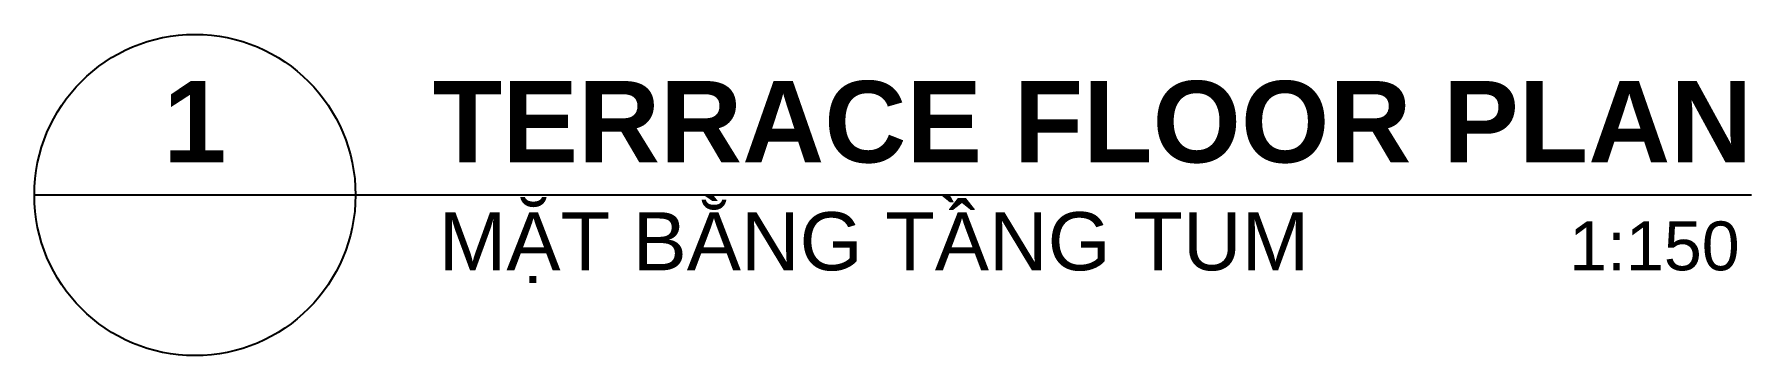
# Model space of a CAD drawing. Header units: millimetres. Extents: x -76261 to 649593, y -304265 to 60256.
# Drawn here: x 199708 to 210789, y -25260 to -23188 of the extents above; entities that cross this region are included whole.
import ezdxf
from ezdxf.enums import TextEntityAlignment as Align

# ---------------------------------------------------------------- set-up
doc = ezdxf.new("R2010")
doc.units = ezdxf.units.MM
doc.header["$LTSCALE"] = 2000
doc.header["$MEASUREMENT"] = 0
doc.layers.get('0').update_dxf_attribs({"linetype": 'CONTINUOUS'})
doc.styles.add('ISo a2 dam', font='arialbd.ttf')
doc.styles.add('iso a2 thuong', font='arial.ttf')

# ---------------------------------------------------------------- blocks, each defined once
blk = doc.blocks.new('*U93')
for p, q in [((345.4, 0), (-345.4, 0)), ((3348.3, 0), (343.5, 0))]:
    blk.add_line(p, q)
blk.add_circle((0, 0), 345.4)
at = {"style": 'ISo a2 dam'}
blk.add_attdef('DET#', text='', height=175, dxfattribs=at).set_placement((0, 70), align=Align.CENTER)
for tag, p, height, style in [('DETAIL_TITLE', (435.5, 70), 175, 'ISo a2 dam'), ('VIET', (435.5, -161.9), 125, 'iso a2 thuong'), ('SCALE', (2545.4, -161.9), 105, 'iso a2 thuong')]:
    blk.add_attdef(tag, p, '', height=height, dxfattribs=dict(style=style))
blk = doc.blocks.new('Xrexf_Office')
ref = blk.add_blockref('*U93', (200744.5, -24224.3), dxfattribs=dict(xscale=3, yscale=3, zscale=3))
ref.add_attrib('VIET', 'MẶT BẰNG TẦNG TUM', (202317.8, -24710.1), dxfattribs={"height": 375, "style": 'iso a2 thuong'})
ref.add_attrib('DETAIL_TITLE', 'TERRACE FLOOR PLAN', (202279.5, -24014.3), dxfattribs={"height": 525, "style": 'ISo a2 dam'})
ref.add_attrib('SCALE', '1:150', (209611.1, -24710.1), dxfattribs={"height": 315, "style": 'iso a2 thuong'})
ref.add_attrib('DET#', '1', dxfattribs={"height": 525, "style": 'ISo a2 dam'}).set_placement((200744.5, -24014.3), align=Align.CENTER)

msp = doc.modelspace()

# ---------------------------------------------------------------- block references
at = {"linetype": 'ByBlock'}
msp.add_blockref('Xrexf_Office', (0, 0), dxfattribs=at)

doc.saveas('drawing.dxf')
